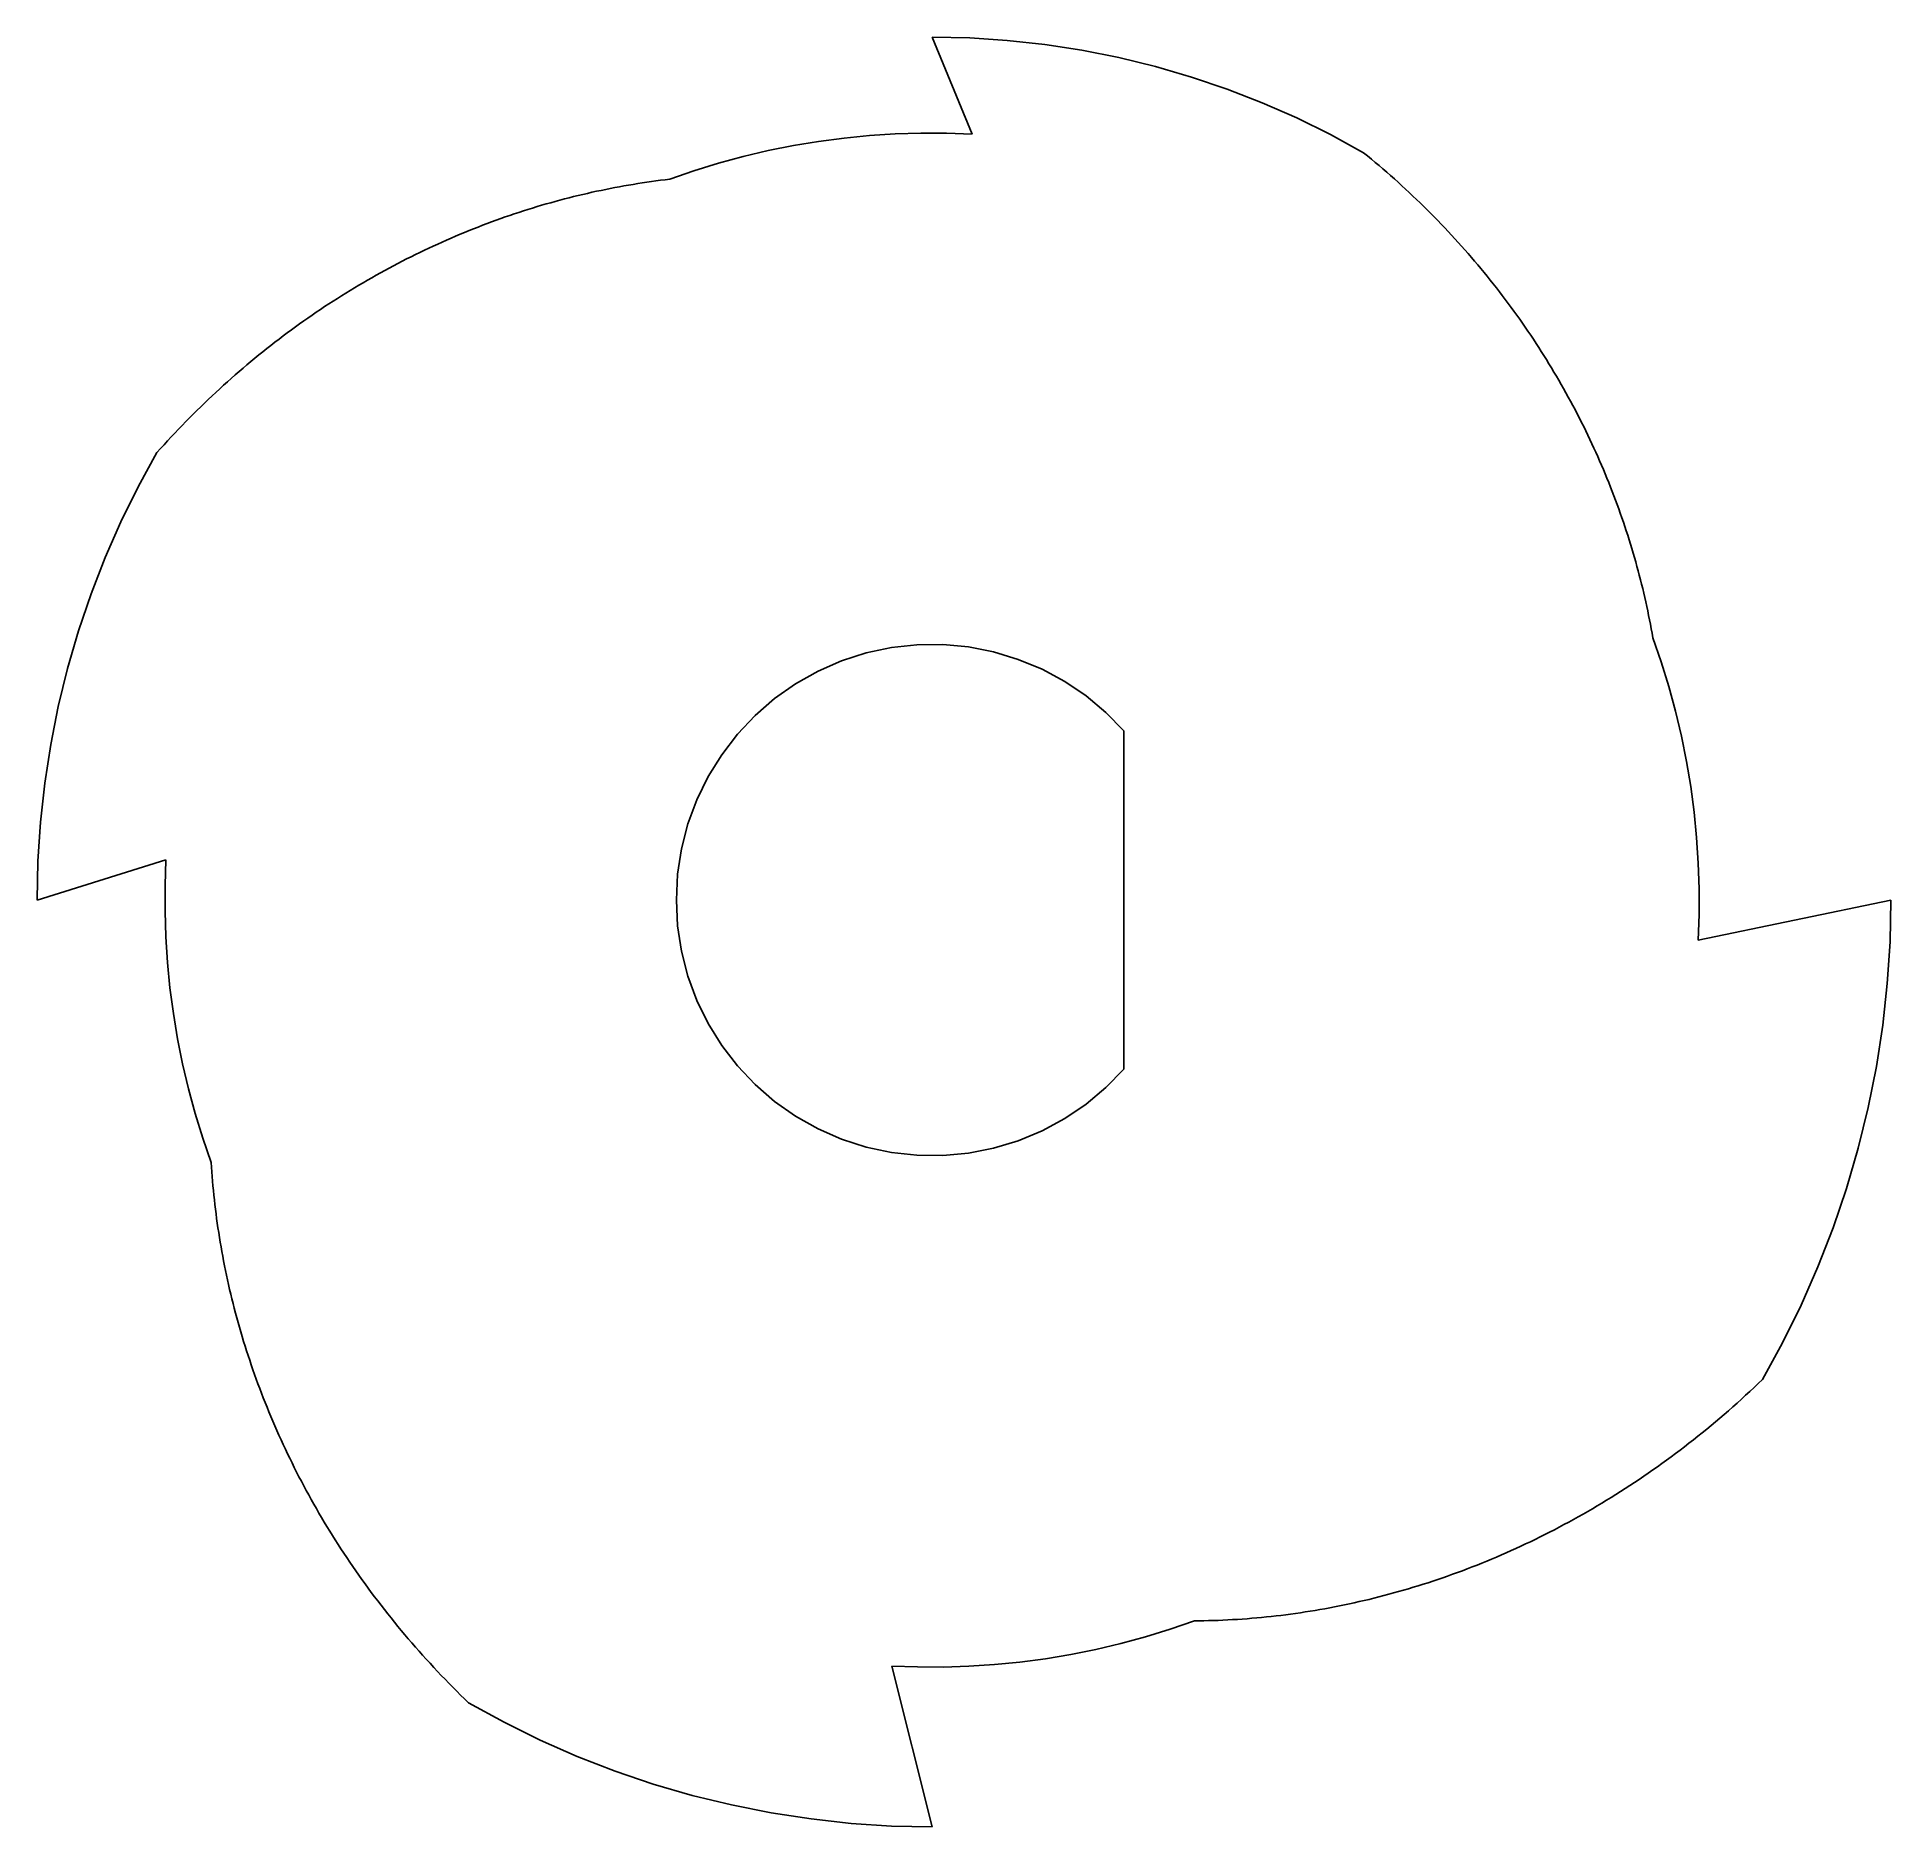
# Model space of a CAD drawing. Header units: metres. Extents: x -14 to 15, y -14.5 to 13.5.
import ezdxf

# ---------------------------------------------------------------- set-up
doc = ezdxf.new("R2010")
doc.units = ezdxf.units.M

msp = doc.modelspace()

# ---------------------------------------------------------------- linework, layer by layer
for p, q in [((0.5889, 13.4872), (0, 13.5)), ((0, 13.5), (0.628, 11.9836)), ((1.1766, 13.4486), (0.5889, 13.4872)), ((1.7621, 13.3845), (1.1766, 13.4486)), ((2.3443, 13.2949), (1.7621, 13.3845)), ((2.9219, 13.18), (2.3443, 13.2949)), ((3.4941, 13.04), (2.9219, 13.18)), ((4.0595, 12.8752), (3.4941, 13.04)), ((4.6173, 12.6859), (4.0595, 12.8752)), ((5.1662, 12.4724), (4.6173, 12.6859)), ((5.7053, 12.2352), (5.1662, 12.4724)), ((6.2336, 11.9746), (5.7053, 12.2352)), ((-1.3758, 11.9209), (-1.7737, 11.8682)), ((-0.9763, 11.9602), (-1.3758, 11.9209)), ((-0.5757, 11.9862), (-0.9763, 11.9602)), ((-0.1745, 11.9987), (-0.5757, 11.9862)), ((0.2269, 11.9979), (-0.1745, 11.9987)), ((0.628, 11.9836), (0.2269, 11.9979)), ((6.75, 11.6913), (6.2336, 11.9746)), ((-2.9538, 11.6308), (-3.3412, 11.5255)), ((-2.5632, 11.7231), (-2.9538, 11.6308)), ((-2.1697, 11.8022), (-2.5632, 11.7231)), ((-1.7737, 11.8682), (-2.1697, 11.8022)), ((6.8116, 11.6411), (6.75, 11.6913)), ((6.8728, 11.5905), (6.8116, 11.6411)), ((-3.7248, 11.4073), (-4.1042, 11.2763)), ((-3.3412, 11.5255), (-3.7248, 11.4073)), ((6.9337, 11.5396), (6.8728, 11.5905)), ((6.9942, 11.4884), (6.9337, 11.5396)), ((7.0544, 11.4369), (6.9942, 11.4884)), ((7.1142, 11.385), (7.0544, 11.4369)), ((7.1736, 11.3329), (7.1142, 11.385)), ((7.2327, 11.2805), (7.1736, 11.3329)), ((-5.5352, 11.0215), (-5.6068, 11.0039)), ((-5.4636, 11.0385), (-5.5352, 11.0215)), ((-5.392, 11.0552), (-5.4636, 11.0385)), ((-5.3203, 11.0713), (-5.392, 11.0552)), ((-5.2487, 11.087), (-5.3203, 11.0713)), ((-5.1771, 11.1023), (-5.2487, 11.087)), ((-5.1054, 11.1171), (-5.1771, 11.1023)), ((-5.0338, 11.1314), (-5.1054, 11.1171)), ((-4.9622, 11.1453), (-5.0338, 11.1314)), ((-4.8906, 11.1587), (-4.9622, 11.1453)), ((-4.819, 11.1716), (-4.8906, 11.1587)), ((-4.7474, 11.1841), (-4.819, 11.1716)), ((-4.6758, 11.1962), (-4.7474, 11.1841)), ((-4.6043, 11.2078), (-4.6758, 11.1962)), ((-4.5327, 11.2189), (-4.6043, 11.2078)), ((-4.4612, 11.2296), (-4.5327, 11.2189)), ((-4.3898, 11.2399), (-4.4612, 11.2296)), ((-4.3183, 11.2496), (-4.3898, 11.2399)), ((-4.2469, 11.259), (-4.3183, 11.2496)), ((-4.1756, 11.2679), (-4.2469, 11.259)), ((-4.1042, 11.2763), (-4.1756, 11.2679)), ((7.2914, 11.2277), (7.2327, 11.2805)), ((7.3497, 11.1746), (7.2914, 11.2277)), ((7.4076, 11.1213), (7.3497, 11.1746)), ((7.4652, 11.0677), (7.4076, 11.1213)), ((7.5224, 11.0137), (7.4652, 11.0677)), ((-6.5349, 10.7339), (-6.606, 10.7099)), ((-6.4637, 10.7574), (-6.5349, 10.7339)), ((-6.3925, 10.7805), (-6.4637, 10.7574)), ((-6.3213, 10.8032), (-6.3925, 10.7805)), ((-6.25, 10.8253), (-6.3213, 10.8032)), ((-6.1787, 10.847), (-6.25, 10.8253)), ((-6.1073, 10.8682), (-6.1787, 10.847)), ((-6.0359, 10.889), (-6.1073, 10.8682)), ((-5.9644, 10.9093), (-6.0359, 10.889)), ((-5.893, 10.9292), (-5.9644, 10.9093)), ((-5.8214, 10.9486), (-5.893, 10.9292)), ((-5.7499, 10.9675), (-5.8214, 10.9486)), ((-5.6784, 10.9859), (-5.7499, 10.9675)), ((-5.6068, 11.0039), (-5.6784, 10.9859)), ((7.5793, 10.9595), (7.5224, 11.0137)), ((7.6357, 10.905), (7.5793, 10.9595)), ((7.6918, 10.8502), (7.6357, 10.905)), ((7.7475, 10.7951), (7.6918, 10.8502)), ((7.8028, 10.7397), (7.7475, 10.7951)), ((7.8578, 10.6841), (7.8028, 10.7397)), ((-7.3131, 10.4442), (-7.3834, 10.4151)), ((-7.2427, 10.4728), (-7.3131, 10.4442)), ((-7.1723, 10.501), (-7.2427, 10.4728)), ((-7.1017, 10.5288), (-7.1723, 10.501)), ((-7.0311, 10.556), (-7.1017, 10.5288)), ((-6.9604, 10.5828), (-7.0311, 10.556)), ((-6.8897, 10.6092), (-6.9604, 10.5828)), ((-6.8188, 10.6351), (-6.8897, 10.6092)), ((-6.7479, 10.6605), (-6.8188, 10.6351)), ((-6.677, 10.6854), (-6.7479, 10.6605)), ((-6.606, 10.7099), (-6.677, 10.6854)), ((7.9124, 10.6281), (7.8578, 10.6841)), ((7.9665, 10.5719), (7.9124, 10.6281)), ((8.0203, 10.5155), (7.9665, 10.5719)), ((8.0737, 10.4587), (8.0203, 10.5155)), ((8.1267, 10.4017), (8.0737, 10.4587)), ((-7.942, 10.1653), (-8.0114, 10.132)), ((-7.8726, 10.1982), (-7.942, 10.1653)), ((-7.803, 10.2306), (-7.8726, 10.1982)), ((-7.7333, 10.2625), (-7.803, 10.2306)), ((-7.6635, 10.2939), (-7.7333, 10.2625)), ((-7.5936, 10.3249), (-7.6635, 10.2939)), ((-7.5237, 10.3554), (-7.5936, 10.3249)), ((-7.4536, 10.3855), (-7.5237, 10.3554)), ((-7.3834, 10.4151), (-7.4536, 10.3855)), ((8.1794, 10.3445), (8.1267, 10.4017)), ((8.2316, 10.287), (8.1794, 10.3445)), ((8.2834, 10.2292), (8.2316, 10.287)), ((8.3349, 10.1712), (8.2834, 10.2292)), ((8.3859, 10.1129), (8.3349, 10.1712)), ((-8.4933, 9.886), (-8.5616, 9.849)), ((-8.4248, 9.9225), (-8.4933, 9.886)), ((-8.3562, 9.9586), (-8.4248, 9.9225)), ((-8.2875, 9.9942), (-8.3562, 9.9586)), ((-8.2187, 10.0293), (-8.2875, 9.9942)), ((-8.1497, 10.064), (-8.2187, 10.0293)), ((-8.0806, 10.0983), (-8.1497, 10.064)), ((-8.0114, 10.132), (-8.0806, 10.0983)), ((8.4366, 10.0543), (8.3859, 10.1129)), ((8.4868, 9.9956), (8.4366, 10.0543)), ((8.5367, 9.9365), (8.4868, 9.9956)), ((8.5862, 9.8773), (8.5367, 9.9365)), ((8.6352, 9.8178), (8.5862, 9.8773)), ((-9.0355, 9.5771), (-9.1026, 9.5364)), ((-8.9683, 9.6173), (-9.0355, 9.5771)), ((-8.9009, 9.6571), (-8.9683, 9.6173)), ((-8.8333, 9.6964), (-8.9009, 9.6571)), ((-8.7656, 9.7352), (-8.8333, 9.6964)), ((-8.6977, 9.7736), (-8.7656, 9.7352)), ((-8.6297, 9.8115), (-8.6977, 9.7736)), ((-8.5616, 9.849), (-8.6297, 9.8115)), ((8.6839, 9.758), (8.6352, 9.8178)), ((8.7322, 9.698), (8.6839, 9.758)), ((8.78, 9.6378), (8.7322, 9.698)), ((8.8275, 9.5774), (8.78, 9.6378)), ((8.8745, 9.5167), (8.8275, 9.5774)), ((-9.5014, 9.2828), (-9.5672, 9.239)), ((-9.4354, 9.3262), (-9.5014, 9.2828)), ((-9.3692, 9.3692), (-9.4354, 9.3262)), ((-9.3028, 9.4117), (-9.3692, 9.3692)), ((-9.2362, 9.4537), (-9.3028, 9.4117)), ((-9.1695, 9.4953), (-9.2362, 9.4537)), ((-9.1026, 9.5364), (-9.1695, 9.4953)), ((8.9211, 9.4559), (8.8745, 9.5167)), ((8.9674, 9.3948), (8.9211, 9.4559)), ((9.0132, 9.3334), (8.9674, 9.3948)), ((9.0586, 9.2719), (9.0132, 9.3334)), ((-9.8935, 9.0129), (-9.9581, 8.9664)), ((-9.8286, 9.059), (-9.8935, 9.0129)), ((-9.7636, 9.1047), (-9.8286, 9.059)), ((-9.6983, 9.1499), (-9.7636, 9.1047)), ((-9.6329, 9.1946), (-9.6983, 9.1499)), ((-9.5672, 9.239), (-9.6329, 9.1946)), ((9.1036, 9.2102), (9.0586, 9.2719)), ((9.1482, 9.1482), (9.1036, 9.2102)), ((9.1924, 9.086), (9.1482, 9.1482)), ((9.2361, 9.0237), (9.1924, 9.086)), ((9.2795, 8.9611), (9.2361, 9.0237)), ((-10.2782, 8.7269), (-10.3416, 8.6776)), ((-10.2146, 8.7757), (-10.2782, 8.7269)), ((-10.1508, 8.824), (-10.2146, 8.7757)), ((-10.0868, 8.8719), (-10.1508, 8.824)), ((-10.0226, 8.9193), (-10.0868, 8.8719)), ((-9.9581, 8.9664), (-10.0226, 8.9193)), ((9.3224, 8.8983), (9.2795, 8.9611)), ((9.3649, 8.8354), (9.3224, 8.8983)), ((9.407, 8.7722), (9.3649, 8.8354)), ((9.4487, 8.7089), (9.407, 8.7722)), ((9.49, 8.6453), (9.4487, 8.7089)), ((-10.655, 8.4249), (-10.7169, 8.373)), ((-10.5928, 8.4763), (-10.655, 8.4249)), ((-10.5303, 8.5273), (-10.5928, 8.4763)), ((-10.4676, 8.5778), (-10.5303, 8.5273)), ((-10.4047, 8.628), (-10.4676, 8.5778)), ((-10.3416, 8.6776), (-10.4047, 8.628)), ((9.5308, 8.5816), (9.49, 8.6453)), ((9.5713, 8.5177), (9.5308, 8.5816)), ((9.6113, 8.4536), (9.5713, 8.5177)), ((9.6508, 8.3894), (9.6113, 8.4536)), ((-10.9624, 8.1612), (-11.0231, 8.1071)), ((-10.9014, 8.2148), (-10.9624, 8.1612)), ((-10.8401, 8.2679), (-10.9014, 8.2148)), ((-10.7787, 8.3207), (-10.8401, 8.2679)), ((-10.7169, 8.373), (-10.7787, 8.3207)), ((9.69, 8.3249), (9.6508, 8.3894)), ((9.7288, 8.2603), (9.69, 8.3249)), ((9.7671, 8.1955), (9.7288, 8.2603)), ((9.805, 8.1306), (9.7671, 8.1955)), ((9.8424, 8.0655), (9.805, 8.1306)), ((-11.3227, 7.8305), (-11.3819, 7.7739)), ((-11.2633, 7.8867), (-11.3227, 7.8305)), ((-11.2037, 7.9424), (-11.2633, 7.8867)), ((-11.1437, 7.9978), (-11.2037, 7.9424)), ((-11.0835, 8.0527), (-11.1437, 7.9978)), ((-11.0231, 8.1071), (-11.0835, 8.0527)), ((9.8795, 8.0002), (9.8424, 8.0655)), ((9.9161, 7.9348), (9.8795, 8.0002)), ((9.9523, 7.8692), (9.9161, 7.9348)), ((9.988, 7.8035), (9.9523, 7.8692)), ((-11.6156, 7.5433), (-11.6733, 7.4845)), ((-11.5576, 7.6015), (-11.6156, 7.5433)), ((-11.4993, 7.6594), (-11.5576, 7.6015)), ((-11.4407, 7.7169), (-11.4993, 7.6594)), ((-11.3819, 7.7739), (-11.4407, 7.7169)), ((10.0234, 7.7376), (9.988, 7.8035)), ((10.0583, 7.6716), (10.0234, 7.7376)), ((10.0928, 7.6054), (10.0583, 7.6716)), ((10.1268, 7.5391), (10.0928, 7.6054)), ((-11.8447, 7.3059), (-11.9012, 7.2456)), ((-11.7879, 7.3659), (-11.8447, 7.3059)), ((-11.7307, 7.4254), (-11.7879, 7.3659)), ((-11.6733, 7.4845), (-11.7307, 7.4254)), ((10.1604, 7.4727), (10.1268, 7.5391)), ((10.1936, 7.4061), (10.1604, 7.4727)), ((10.2264, 7.3394), (10.1936, 7.4061)), ((10.2587, 7.2725), (10.2264, 7.3394)), ((10.2906, 7.2056), (10.2587, 7.2725)), ((-12.1244, 7), (-12.4182, 6.4645)), ((-12.069, 7.062), (-12.1244, 7)), ((-12.0134, 7.1236), (-12.069, 7.062)), ((-11.9575, 7.1848), (-12.0134, 7.1236)), ((-11.9012, 7.2456), (-11.9575, 7.1848)), ((10.3221, 7.1385), (10.2906, 7.2056)), ((10.3531, 7.0712), (10.3221, 7.1385)), ((10.3837, 7.0039), (10.3531, 7.0712)), ((10.4139, 6.9364), (10.3837, 7.0039)), ((10.4436, 6.8689), (10.4139, 6.9364)), ((10.4729, 6.8012), (10.4436, 6.8689)), ((10.5018, 6.7334), (10.4729, 6.8012)), ((10.5302, 6.6655), (10.5018, 6.7334)), ((-12.4182, 6.4645), (-12.6883, 5.9167)), ((10.5582, 6.5975), (10.5302, 6.6655)), ((10.5858, 6.5294), (10.5582, 6.5975)), ((10.6129, 6.4612), (10.5858, 6.5294)), ((10.6396, 6.3929), (10.6129, 6.4612)), ((10.6658, 6.3245), (10.6396, 6.3929)), ((10.6917, 6.2561), (10.6658, 6.3245)), ((10.7171, 6.1875), (10.6917, 6.2561)), ((10.742, 6.1189), (10.7171, 6.1875)), ((10.7665, 6.0501), (10.742, 6.1189)), ((-12.6883, 5.9167), (-12.9343, 5.3576)), ((10.7906, 5.9813), (10.7665, 6.0501)), ((10.8143, 5.9125), (10.7906, 5.9813)), ((10.8375, 5.8435), (10.8143, 5.9125)), ((10.8603, 5.7745), (10.8375, 5.8435)), ((10.8826, 5.7054), (10.8603, 5.7745)), ((10.9045, 5.6363), (10.8826, 5.7054)), ((10.926, 5.5671), (10.9045, 5.6363)), ((10.947, 5.4978), (10.926, 5.5671)), ((-12.9343, 5.3576), (-13.1557, 4.7883)), ((10.9676, 5.4285), (10.947, 5.4978)), ((10.9878, 5.3591), (10.9676, 5.4285)), ((11.0075, 5.2897), (10.9878, 5.3591)), ((11.0268, 5.2202), (11.0075, 5.2897)), ((11.0456, 5.1507), (11.0268, 5.2202)), ((11.064, 5.0811), (11.0456, 5.1507)), ((11.082, 5.0115), (11.064, 5.0811)), ((11.0996, 4.9419), (11.082, 5.0115)), ((11.1167, 4.8722), (11.0996, 4.9419)), ((-13.1557, 4.7883), (-13.352, 4.2099)), ((11.1334, 4.8025), (11.1167, 4.8722)), ((11.1496, 4.7327), (11.1334, 4.8025)), ((11.1654, 4.663), (11.1496, 4.7327)), ((11.1808, 4.5932), (11.1654, 4.663)), ((11.1957, 4.5234), (11.1808, 4.5932)), ((11.2103, 4.4535), (11.1957, 4.5234)), ((11.2243, 4.3837), (11.2103, 4.4535)), ((11.238, 4.3139), (11.2243, 4.3837)), ((-13.352, 4.2099), (-13.523, 3.6235)), ((11.2512, 4.244), (11.238, 4.3139)), ((11.264, 4.1741), (11.2512, 4.244)), ((11.2763, 4.1042), (11.264, 4.1741)), ((11.4073, 3.7248), (11.2763, 4.1042)), ((-1.0306, 3.865), (-1.4142, 3.7417)), ((-0.6365, 3.949), (-1.0306, 3.865)), ((-0.2359, 3.993), (-0.6365, 3.949)), ((0.1671, 3.9965), (-0.2359, 3.993)), ((0.5683, 3.9594), (0.1671, 3.9965)), ((0.9638, 3.8821), (0.5683, 3.9594)), ((1.3495, 3.7655), (0.9638, 3.8821)), ((-13.523, 3.6235), (-13.6681, 3.0302)), ((-1.7835, 3.5804), (-2.1347, 3.3828)), ((-1.4142, 3.7417), (-1.7835, 3.5804)), ((1.7215, 3.6106), (1.3495, 3.7655)), ((2.0761, 3.419), (1.7215, 3.6106)), ((11.5255, 3.3412), (11.4073, 3.7248)), ((-2.1347, 3.3828), (-2.4642, 3.1508)), ((2.4096, 3.1928), (2.0761, 3.419)), ((2.7186, 2.9342), (2.4096, 3.1928)), ((11.6308, 2.9538), (11.5255, 3.3412)), ((-13.6681, 3.0302), (-13.7873, 2.4311)), ((-2.4642, 3.1508), (-2.7687, 2.8869)), ((3, 2.6458), (2.7186, 2.9342)), ((11.7231, 2.5632), (11.6308, 2.9538)), ((-2.7687, 2.8869), (-3.0451, 2.5937)), ((3, -2.6458), (3, 2.6458)), ((-13.7873, 2.4311), (-13.8802, 1.8274)), ((-3.0451, 2.5937), (-3.2907, 2.2741)), ((11.8022, 2.1697), (11.7231, 2.5632)), ((-3.2907, 2.2741), (-3.5028, 1.9315)), ((11.8682, 1.7737), (11.8022, 2.1697)), ((-13.8802, 1.8274), (-13.9467, 1.2202)), ((-3.5028, 1.9315), (-3.6793, 1.5692)), ((11.9209, 1.3758), (11.8682, 1.7737)), ((-3.6793, 1.5692), (-3.8185, 1.1911)), ((-13.9467, 1.2202), (-13.9867, 0.6107)), ((-3.8185, 1.1911), (-3.919, 0.8008)), ((11.9602, 0.9763), (11.9209, 1.3758)), ((11.9862, 0.5757), (11.9602, 0.9763)), ((-14, 0), (-11.9836, 0.628)), ((-13.9867, 0.6107), (-14, 0)), ((-11.9836, 0.628), (-11.9979, 0.2269)), ((-3.919, 0.8008), (-3.9797, 0.4025)), ((-3.9797, 0.4025), (-4, 0)), ((11.9987, 0.1745), (11.9862, 0.5757)), ((-11.9979, 0.2269), (-11.9987, -0.1745)), ((-4, 0), (-3.9797, -0.4025)), ((15, 0), (11.9836, -0.628)), ((11.9979, -0.2269), (11.9987, 0.1745)), ((14.9857, -0.6543), (15, 0)), ((-11.9987, -0.1745), (-11.9862, -0.5757)), ((11.9836, -0.628), (11.9979, -0.2269)), ((-11.9862, -0.5757), (-11.9602, -0.9763)), ((-3.9797, -0.4025), (-3.919, -0.8008)), ((-3.919, -0.8008), (-3.8185, -1.1911)), ((14.9429, -1.3073), (14.9857, -0.6543)), ((-11.9602, -0.9763), (-11.9209, -1.3758)), ((-11.9209, -1.3758), (-11.8682, -1.7737)), ((-3.8185, -1.1911), (-3.6793, -1.5692)), ((14.8717, -1.9579), (14.9429, -1.3073)), ((-3.6793, -1.5692), (-3.5028, -1.9315)), ((-11.8682, -1.7737), (-11.8022, -2.1697)), ((-3.5028, -1.9315), (-3.2907, -2.2741)), ((14.7721, -2.6047), (14.8717, -1.9579)), ((-11.8022, -2.1697), (-11.7231, -2.5632)), ((-3.2907, -2.2741), (-3.0451, -2.5937)), ((-11.7231, -2.5632), (-11.6308, -2.9538)), ((-3.0451, -2.5937), (-2.7687, -2.8869)), ((14.6444, -3.2466), (14.7721, -2.6047)), ((-2.7687, -2.8869), (-2.4642, -3.1508)), ((2.7186, -2.9342), (3, -2.6458)), ((3, -2.6458), (3, -2.6458)), ((-11.6308, -2.9538), (-11.5255, -3.3412)), ((-2.4642, -3.1508), (-2.1347, -3.3828)), ((2.4096, -3.1928), (2.7186, -2.9342)), ((-11.5255, -3.3412), (-11.4073, -3.7248)), ((-2.1347, -3.3828), (-1.7835, -3.5804)), ((1.7215, -3.6106), (2.0761, -3.419)), ((2.0761, -3.419), (2.4096, -3.1928)), ((14.4889, -3.8823), (14.6444, -3.2466)), ((-11.4073, -3.7248), (-11.2763, -4.1042)), ((-1.7835, -3.5804), (-1.4142, -3.7417)), ((-1.4142, -3.7417), (-1.0306, -3.865)), ((0.9638, -3.8821), (1.3495, -3.7655)), ((1.3495, -3.7655), (1.7215, -3.6106)), ((-1.0306, -3.865), (-0.6365, -3.949)), ((-0.6365, -3.949), (-0.2359, -3.993)), ((-0.2359, -3.993), (0.1671, -3.9965)), ((0.1671, -3.9965), (0.5683, -3.9594)), ((0.5683, -3.9594), (0.9638, -3.8821)), ((14.3058, -4.5106), (14.4889, -3.8823)), ((-11.2763, -4.1042), (-11.2718, -4.177)), ((-11.2718, -4.177), (-11.2668, -4.2499)), ((-11.2668, -4.2499), (-11.2613, -4.3228)), ((-11.2613, -4.3228), (-11.2554, -4.3958)), ((-11.2554, -4.3958), (-11.249, -4.4689)), ((-11.249, -4.4689), (-11.2421, -4.5421)), ((-11.2421, -4.5421), (-11.2348, -4.6153)), ((-11.2348, -4.6153), (-11.2269, -4.6887)), ((14.0954, -5.1303), (14.3058, -4.5106)), ((-11.2269, -4.6887), (-11.2187, -4.762)), ((-11.2187, -4.762), (-11.2099, -4.8355)), ((-11.2099, -4.8355), (-11.2006, -4.909)), ((-11.2006, -4.909), (-11.1909, -4.9825)), ((-11.1909, -4.9825), (-11.1807, -5.0561)), ((-11.1807, -5.0561), (-11.1701, -5.1298)), ((-11.1701, -5.1298), (-11.1589, -5.2035)), ((-11.1589, -5.2035), (-11.1473, -5.2772)), ((13.8582, -5.7403), (14.0954, -5.1303)), ((-11.1473, -5.2772), (-11.1352, -5.351)), ((-11.1352, -5.351), (-11.1226, -5.4248)), ((-11.1226, -5.4248), (-11.1095, -5.4987)), ((-11.1095, -5.4987), (-11.0959, -5.5726)), ((-11.0959, -5.5726), (-11.0819, -5.6465)), ((-11.0819, -5.6465), (-11.0674, -5.7204)), ((-11.0674, -5.7204), (-11.0523, -5.7944)), ((-11.0523, -5.7944), (-11.0368, -5.8684)), ((13.5946, -6.3393), (13.8582, -5.7403)), ((-11.0368, -5.8684), (-11.0209, -5.9424)), ((-11.0209, -5.9424), (-11.0044, -6.0164)), ((-11.0044, -6.0164), (-10.9874, -6.0904)), ((-10.9874, -6.0904), (-10.97, -6.1644)), ((-10.97, -6.1644), (-10.952, -6.2385)), ((-10.952, -6.2385), (-10.9336, -6.3125)), ((-10.9336, -6.3125), (-10.9146, -6.3865)), ((13.3052, -6.9262), (13.5946, -6.3393)), ((-10.9146, -6.3865), (-10.8952, -6.4605)), ((-10.8952, -6.4605), (-10.8753, -6.5345)), ((-10.8753, -6.5345), (-10.8549, -6.6085)), ((-10.8549, -6.6085), (-10.834, -6.6825)), ((-10.834, -6.6825), (-10.8126, -6.7565)), ((-10.8126, -6.7565), (-10.7907, -6.8304)), ((-10.7907, -6.8304), (-10.7683, -6.9043)), ((-10.7683, -6.9043), (-10.7455, -6.9782)), ((12.9904, -7.5), (13.3052, -6.9262)), ((-10.7455, -6.9782), (-10.7221, -7.052)), ((-10.7221, -7.052), (-10.6982, -7.1258)), ((-10.6982, -7.1258), (-10.6739, -7.1996)), ((-10.6739, -7.1996), (-10.649, -7.2733)), ((-10.649, -7.2733), (-10.6236, -7.347)), ((-10.6236, -7.347), (-10.5978, -7.4206)), ((-10.5978, -7.4206), (-10.5714, -7.4942)), ((-10.5714, -7.4942), (-10.5446, -7.5677)), ((12.925, -7.5628), (12.9904, -7.5)), ((-10.5446, -7.5677), (-10.5172, -7.6412)), ((-10.5172, -7.6412), (-10.4894, -7.7146)), ((-10.4894, -7.7146), (-10.461, -7.7879)), ((-10.461, -7.7879), (-10.4322, -7.8612)), ((12.5935, -7.8693), (12.6604, -7.809)), ((12.6604, -7.809), (12.7269, -7.7482)), ((12.7269, -7.7482), (12.7932, -7.6869)), ((12.7932, -7.6869), (12.8592, -7.6251)), ((12.8592, -7.6251), (12.925, -7.5628)), ((-10.4322, -7.8612), (-10.4028, -7.9344)), ((-10.4028, -7.9344), (-10.373, -8.0075)), ((-10.373, -8.0075), (-10.3426, -8.0806)), ((-10.3426, -8.0806), (-10.3118, -8.1535)), ((12.2553, -8.163), (12.3234, -8.1053)), ((12.3234, -8.1053), (12.3914, -8.047)), ((12.3914, -8.047), (12.459, -7.9883)), ((12.459, -7.9883), (12.5264, -7.9291)), ((12.5264, -7.9291), (12.5935, -7.8693)), ((-10.3118, -8.1535), (-10.2805, -8.2264)), ((-10.2805, -8.2264), (-10.2486, -8.2992)), ((-10.2486, -8.2992), (-10.2163, -8.3719)), ((-10.2163, -8.3719), (-10.1834, -8.4444)), ((11.9107, -8.4437), (11.9801, -8.3886)), ((11.9801, -8.3886), (12.0493, -8.3329)), ((12.0493, -8.3329), (12.1182, -8.2768)), ((12.1182, -8.2768), (12.1869, -8.2201)), ((12.1869, -8.2201), (12.2553, -8.163)), ((-10.1834, -8.4444), (-10.1501, -8.5169)), ((-10.1501, -8.5169), (-10.1162, -8.5893)), ((-10.1162, -8.5893), (-10.0819, -8.6616)), ((-10.0819, -8.6616), (-10.0471, -8.7338)), ((11.5602, -8.7113), (11.6308, -8.6588)), ((11.6308, -8.6588), (11.7011, -8.6058)), ((11.7011, -8.6058), (11.7712, -8.5523)), ((11.7712, -8.5523), (11.8411, -8.4982)), ((11.8411, -8.4982), (11.9107, -8.4437)), ((-10.0471, -8.7338), (-10.0117, -8.8058)), ((-10.0117, -8.8058), (-9.9759, -8.8778)), ((-9.9759, -8.8778), (-9.9396, -8.9496)), ((-9.9396, -8.9496), (-9.9027, -9.0213)), ((11.1326, -9.015), (11.2044, -8.9657)), ((11.2044, -8.9657), (11.276, -8.9159)), ((11.276, -8.9159), (11.3474, -8.8655)), ((11.3474, -8.8655), (11.4185, -8.8146)), ((11.4185, -8.8146), (11.4895, -8.7632)), ((11.4895, -8.7632), (11.5602, -8.7113)), ((-9.9027, -9.0213), (-9.8654, -9.0929)), ((-9.8654, -9.0929), (-9.8276, -9.1644)), ((-9.8276, -9.1644), (-9.7892, -9.2357)), ((-9.7892, -9.2357), (-9.7504, -9.3068)), ((10.698, -9.2996), (10.7709, -9.2535)), ((10.7709, -9.2535), (10.8436, -9.2069)), ((10.8436, -9.2069), (10.9161, -9.1597)), ((10.9161, -9.1597), (10.9885, -9.112)), ((10.9885, -9.112), (11.0606, -9.0638)), ((11.0606, -9.0638), (11.1326, -9.015)), ((-9.7504, -9.3068), (-9.7111, -9.3779)), ((-9.7111, -9.3779), (-9.6713, -9.4488)), ((-9.6713, -9.4488), (-9.6309, -9.5195)), ((-9.6309, -9.5195), (-9.5901, -9.5901)), ((10.1832, -9.6074), (10.2572, -9.565)), ((10.2572, -9.565), (10.3311, -9.5221)), ((10.3311, -9.5221), (10.4048, -9.4787)), ((10.4048, -9.4787), (10.4783, -9.4347)), ((10.4783, -9.4347), (10.5517, -9.3902)), ((10.5517, -9.3902), (10.625, -9.3452)), ((10.625, -9.3452), (10.698, -9.2996)), ((-9.5901, -9.5901), (-9.5488, -9.6606)), ((-9.5488, -9.6606), (-9.507, -9.7309)), ((-9.507, -9.7309), (-9.4647, -9.801)), ((-9.4647, -9.801), (-9.4219, -9.871)), ((9.6613, -9.8888), (9.7363, -9.8502)), ((9.7363, -9.8502), (9.8111, -9.8111)), ((9.8111, -9.8111), (9.8858, -9.7714)), ((9.8858, -9.7714), (9.9604, -9.7312)), ((9.9604, -9.7312), (10.0348, -9.6905)), ((10.0348, -9.6905), (10.1091, -9.6492)), ((10.1091, -9.6492), (10.1832, -9.6074)), ((-9.4219, -9.871), (-9.3786, -9.9408)), ((-9.3786, -9.9408), (-9.3349, -10.0104)), ((-9.3349, -10.0104), (-9.2906, -10.0799)), ((-9.2906, -10.0799), (-9.2458, -10.1491)), ((-9.2458, -10.1491), (-9.2005, -10.2182)), ((9.0578, -10.1782), (9.1336, -10.1439)), ((9.1336, -10.1439), (9.2093, -10.1091)), ((9.2093, -10.1091), (9.2849, -10.0737)), ((9.2849, -10.0737), (9.3604, -10.0378)), ((9.3604, -10.0378), (9.4358, -10.0014)), ((9.4358, -10.0014), (9.5111, -9.9644)), ((9.5111, -9.9644), (9.5863, -9.9269)), ((9.5863, -9.9269), (9.6613, -9.8888)), ((-9.2005, -10.2182), (-9.1548, -10.2872)), ((-9.1548, -10.2872), (-9.1085, -10.3559)), ((-9.1085, -10.3559), (-9.0618, -10.4244)), ((-9.0618, -10.4244), (-9.0146, -10.4928)), ((8.3722, -10.4626), (8.4486, -10.4332)), ((8.4486, -10.4332), (8.525, -10.4032)), ((8.525, -10.4032), (8.6014, -10.3727)), ((8.6014, -10.3727), (8.6776, -10.3416)), ((8.6776, -10.3416), (8.7538, -10.31)), ((8.7538, -10.31), (8.83, -10.2779)), ((8.83, -10.2779), (8.906, -10.2452)), ((8.906, -10.2452), (8.982, -10.212)), ((8.982, -10.212), (9.0578, -10.1782)), ((-9.0146, -10.4928), (-8.9669, -10.5609)), ((-8.9669, -10.5609), (-8.9187, -10.6289)), ((-8.9187, -10.6289), (-8.87, -10.6966)), ((-8.87, -10.6966), (-8.8208, -10.7641)), ((7.5282, -10.7514), (7.6051, -10.7278)), ((7.6051, -10.7278), (7.6819, -10.7037)), ((7.6819, -10.7037), (7.7588, -10.679)), ((7.7588, -10.679), (7.8356, -10.6538)), ((7.8356, -10.6538), (7.9124, -10.6281)), ((7.9124, -10.6281), (7.9891, -10.6019)), ((7.9891, -10.6019), (8.0658, -10.5751)), ((8.0658, -10.5751), (8.1425, -10.5478)), ((8.1425, -10.5478), (8.2191, -10.5199)), ((8.2191, -10.5199), (8.2956, -10.4916)), ((8.2956, -10.4916), (8.3722, -10.4626)), ((-8.8208, -10.7641), (-8.7712, -10.8315)), ((-8.7712, -10.8315), (-8.721, -10.8986)), ((-8.721, -10.8986), (-8.6704, -10.9655)), ((-8.6704, -10.9655), (-8.6193, -11.0322)), ((6.4518, -11.0261), (6.5285, -11.0099)), ((6.5285, -11.0099), (6.6054, -10.9932)), ((6.6054, -10.9932), (6.6822, -10.9759)), ((6.6822, -10.9759), (6.7591, -10.9581)), ((6.7591, -10.9581), (6.836, -10.9398)), ((6.836, -10.9398), (6.9129, -10.921)), ((6.9129, -10.921), (6.9898, -10.9016)), ((6.9898, -10.9016), (7.0667, -10.8818)), ((7.0667, -10.8818), (7.1436, -10.8613)), ((7.1436, -10.8613), (7.2205, -10.8404)), ((7.2205, -10.8404), (7.2975, -10.8189)), ((7.2975, -10.8189), (7.3744, -10.7969)), ((7.3744, -10.7969), (7.4513, -10.7744)), ((7.4513, -10.7744), (7.5282, -10.7514)), ((-8.6193, -11.0322), (-8.5677, -11.0986)), ((-8.5677, -11.0986), (-8.5156, -11.1648)), ((-8.5156, -11.1648), (-8.463, -11.2308)), ((-8.463, -11.2308), (-8.41, -11.2966)), ((-8.41, -11.2966), (-8.3565, -11.3621)), ((3.7248, -11.4073), (4.1042, -11.2763)), ((4.1042, -11.2763), (4.1785, -11.2757)), ((4.1785, -11.2757), (4.2528, -11.2746)), ((4.2528, -11.2746), (4.3273, -11.273)), ((4.3273, -11.273), (4.4019, -11.2709)), ((4.4019, -11.2709), (4.4766, -11.2683)), ((4.4766, -11.2683), (4.5515, -11.2653)), ((4.5515, -11.2653), (4.6264, -11.2617)), ((4.6264, -11.2617), (4.7015, -11.2577)), ((4.7015, -11.2577), (4.7767, -11.2532)), ((4.7767, -11.2532), (4.852, -11.2481)), ((4.852, -11.2481), (4.9274, -11.2426)), ((4.9274, -11.2426), (5.0029, -11.2366)), ((5.0029, -11.2366), (5.0784, -11.2301)), ((5.0784, -11.2301), (5.1541, -11.2231)), ((5.1541, -11.2231), (5.2299, -11.2156)), ((5.2299, -11.2156), (5.3058, -11.2075)), ((5.3058, -11.2075), (5.3817, -11.199)), ((5.3817, -11.199), (5.4577, -11.19)), ((5.4577, -11.19), (5.5338, -11.1805)), ((5.5338, -11.1805), (5.61, -11.1704)), ((5.61, -11.1704), (5.6862, -11.1599)), ((5.6862, -11.1599), (5.7625, -11.1488)), ((5.7625, -11.1488), (5.8389, -11.1372)), ((5.8389, -11.1372), (5.9153, -11.1251)), ((5.9153, -11.1251), (5.9918, -11.1125)), ((5.9918, -11.1125), (6.0684, -11.0994)), ((6.0684, -11.0994), (6.145, -11.0858)), ((6.145, -11.0858), (6.2216, -11.0717)), ((6.2216, -11.0717), (6.2983, -11.057)), ((6.2983, -11.057), (6.375, -11.0418)), ((6.375, -11.0418), (6.4518, -11.0261)), ((-8.3565, -11.3621), (-8.3025, -11.4274)), ((-8.3025, -11.4274), (-8.248, -11.4924)), ((-8.248, -11.4924), (-8.193, -11.5572)), ((-8.193, -11.5572), (-8.1376, -11.6217)), ((2.9538, -11.6308), (3.3412, -11.5255)), ((3.3412, -11.5255), (3.7248, -11.4073)), ((-8.1376, -11.6217), (-8.0817, -11.686)), ((-8.0817, -11.686), (-8.0253, -11.75)), ((-8.0253, -11.75), (-7.9685, -11.8138)), ((-7.9685, -11.8138), (-7.9112, -11.8773)), ((-7.9112, -11.8773), (-7.8534, -11.9405)), ((1.3758, -11.9209), (1.7737, -11.8682)), ((1.7737, -11.8682), (2.1697, -11.8022)), ((2.1697, -11.8022), (2.5632, -11.7231)), ((2.5632, -11.7231), (2.9538, -11.6308)), ((-7.8534, -11.9405), (-7.7951, -12.0035)), ((-7.7951, -12.0035), (-7.7364, -12.0662)), ((-7.7364, -12.0662), (-7.6772, -12.1286)), ((-7.6772, -12.1286), (-7.6176, -12.1907)), ((0, -14.5), (-0.628, -11.9836)), ((-0.628, -11.9836), (-0.2269, -11.9979)), ((-0.2269, -11.9979), (0.1745, -11.9987)), ((0.1745, -11.9987), (0.5757, -11.9862)), ((0.5757, -11.9862), (0.9763, -11.9602)), ((0.9763, -11.9602), (1.3758, -11.9209)), ((-7.6176, -12.1907), (-7.5575, -12.2525)), ((-7.5575, -12.2525), (-7.4969, -12.3141)), ((-7.4969, -12.3141), (-7.4359, -12.3754)), ((-7.4359, -12.3754), (-7.3744, -12.4363)), ((-7.3744, -12.4363), (-7.3124, -12.497)), ((-7.3124, -12.497), (-7.25, -12.5574)), ((-7.25, -12.5574), (-6.6954, -12.8617)), ((-6.6954, -12.8617), (-6.128, -13.1415)), ((-6.128, -13.1415), (-5.5489, -13.3963)), ((-5.5489, -13.3963), (-4.9593, -13.6255)), ((-4.9593, -13.6255), (-4.3602, -13.8289)), ((-4.3602, -13.8289), (-3.7529, -14.0059)), ((-3.7529, -14.0059), (-3.1384, -14.1563)), ((-3.1384, -14.1563), (-2.5179, -14.2797)), ((-2.5179, -14.2797), (-1.8926, -14.376)), ((-1.8926, -14.376), (-1.2638, -14.4448)), ((-1.2638, -14.4448), (-0.6325, -14.4862)), ((-0.6325, -14.4862), (0, -14.5))]:
    msp.add_line(p, q)

doc.saveas('drawing.dxf')
